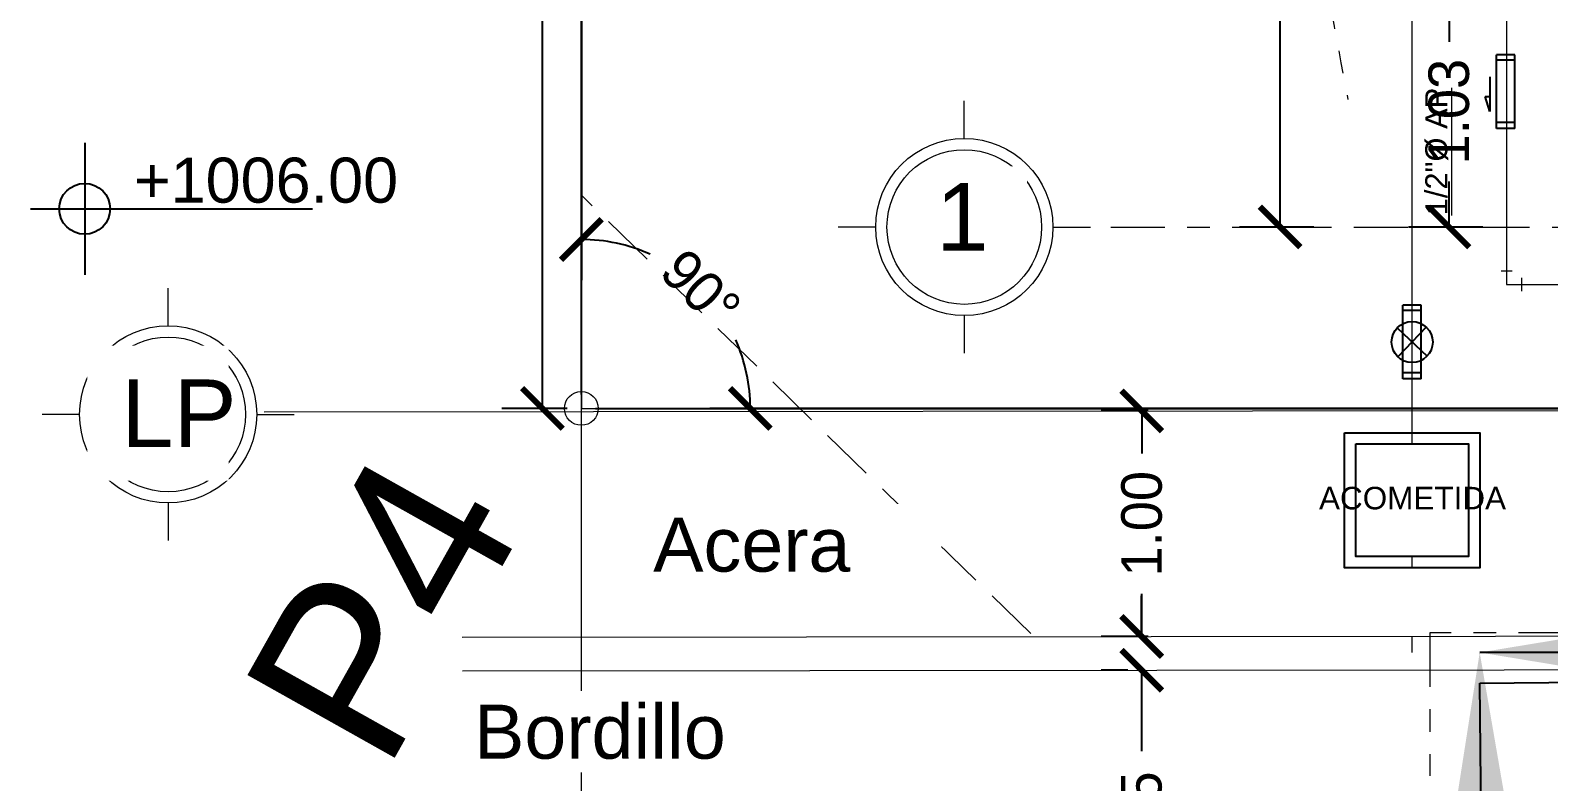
# Model space of a CAD drawing. Header units: millimetres. Extents: x -9559 to 23034, y -7226 to 22400.
# Drawn here: x 242.27 to 249.01, y 38.56 to 41.89 of the extents above; entities that cross this region are included whole.
import ezdxf
from ezdxf import colors
from ezdxf.entities.mleader import LeaderData, LeaderLine
from ezdxf.enums import TextEntityAlignment as Align
from ezdxf.math import Vec2, Vec3

# ---------------------------------------------------------------- set-up
doc = ezdxf.new("R2010")
doc.units = ezdxf.units.MM
doc.header["$LTSCALE"] = 0.02
for name, pattern in [('ACAD_ISO02W100', [15, 12, -3]), ('ACAD_ISO10W100', [18, 12, -3, 0, -3]), ('DASHED2', [0.375, 0.25, -0.125])]:
    doc.linetypes.add(name, pattern=pattern)
for name, color, linetype, lineweight in [('A-ANNO-DIMS', 251, 'Continuous', 9), ('A_DIM-1', 251, 'Continuous', 18), ('G-ANNO-TEXT', 250, 'Continuous', 9), ('I-FURN', 9, 'Continuous', 9), ('IH-AGUA FRIA', 140, 'Continuous', 5), ('IH-LLAVES O VALVULAS', 190, 'Continuous', 25), ('IH-textos', 250, 'Continuous', 18), ('S-GRID', 253, 'ACAD_ISO10W100', 5), ('S-GRID-IDEN', 253, 'Continuous', 9)]:
    doc.layers.add(name, color=color, linetype=linetype, lineweight=lineweight)
for name, color, linetype, lineweight, transparency in [('CUADROS', 251, 'Continuous', 20, 0.2), ('IH-PLANO BASE', 250, 'DASHED2', 5, 0.55), ('TT-CURVAS DN', 128, 'ACAD_ISO02W100', 9, 0.2)]:
    doc.layers.add(name, color=color, linetype=linetype, lineweight=lineweight, transparency=transparency)
doc.layers.add('PC-NIVELES', color=251, linetype='Continuous')
doc.styles.add('Arial_3', font='arial.ttf', dxfattribs={"height": 0.18})
doc.styles.add('Arial_4', font='arial.ttf', dxfattribs={"height": 0.105})
doc.styles.add('Arial_5', font='arial.ttf', dxfattribs={"height": 0.003})
doc.styles.add('CUADROS', font='arial.ttf')
doc.styles.get("Standard").update_dxf_attribs({"font": 'GOTHIC.TTF'})
doc.dimstyles.get("Standard").update_dxf_attribs({"dimtxt": 0.18, "dimasz": 0.18, "dimexe": 0.18, "dimexo": 0.0625, "dimgap": 0.09, "dimtad": 0, "dimzin": 3, "dimdsep": 46, "dimtxsty": 'Standard', "dimblk": 'ARCHTICK', "dimcen": 0.09, "dimadec": 0, "dimazin": 0, "dimtfac": 1, "dimtofl": 0, "dimtmove": 0, "dimatfit": 3, "dimldrblk": 'ARCHTICK', "dimfxl": 1, "dimtolj": 1, "dimtzin": 0, "dimarcsym": 0})
pattern_1 = [(0, (4.440892098500626e-16, 1.110223024625157e-16), (0, 6.985000000000003), [5.080000000000002, -1.905]), (90, (4.440892098500626e-16, 1.110223024625157e-16), (-6.985000000000003, 4.277078946022133e-16), [5.080000000000002, -1.905])]

# ---------------------------------------------------------------- blocks, each defined once
blk = doc.blocks.new('Rejilla - Extremo inicial de rejilla - Círculo-11506-Nivel 1')
h = blk.add_hatch()
h.set_pattern_fill('ANGLE', color=256)
h.set_pattern_definition(pattern_1)
h.paths.add_polyline_path([(4.440892098500626e-16, 0.003933347039519308), (4.440892098500626e-16, 0.004519967864130559, 0.414213562373095), (-0.004519967864129892, 1.110223024625157e-16), (-0.003933347039518864, 1.110223024625157e-16, -0.4142135623730951)])
h.paths.add_polyline_path([(4.440892098500626e-16, -0.003933347039519031), (4.440892098500626e-16, -0.004519967864130447, 0.4142135623730951), (0.004519967864130781, 1.110223024625157e-16), (0.003933347039519308, 1.110223024625157e-16, -0.4142135623730951)])
at = {"layer": 'A_DIM-1', "true_color": 0x000000, "transparency": 33554661}
h = blk.add_hatch(dxfattribs=at)
h.set_pattern_fill('ANGLE', color=18)
h.set_pattern_definition(pattern_1)
h.paths.add_polyline_path([(4.440892098500626e-16, 0.004519967864130559), (4.440892098500626e-16, 0.003933347039519308, -0.4142135623730951), (0.003933347039519308, 1.110223024625157e-16), (0.004519967864130781, 1.110223024625157e-16, 0.414213562373095)])
h.paths.add_polyline_path([(-0.003933347039518864, 1.110223024625157e-16), (-0.004519967864129892, 1.110223024625157e-16, 0.414213562373095), (4.440892098500626e-16, -0.004519967864130447), (4.440892098500626e-16, -0.003933347039519031, -0.4142135623730951)])
at = {"layer": 'S-GRID'}
h = blk.add_hatch(dxfattribs=at)
h.set_pattern_fill('ANGLE', color=256)
h.set_pattern_definition(pattern_1)
h.paths.add_polyline_path([(4.440892098500626e-16, 0.003933347039519308), (4.440892098500626e-16, 0.004519967864130559, 0.414213562373095), (-0.004519967864129892, 1.110223024625157e-16), (-0.003933347039518864, 1.110223024625157e-16, -0.4142135623730951)])
h.paths.add_polyline_path([(4.440892098500626e-16, -0.003933347039519031), (4.440892098500626e-16, -0.004519967864130447, 0.4142135623730951), (0.004519967864130781, 1.110223024625157e-16), (0.003933347039519308, 1.110223024625157e-16, -0.4142135623730951)])
at = {"layer": 'S-GRID', "linetype": 'Continuous'}
h = blk.add_hatch(dxfattribs=at)
h.set_pattern_fill('AR-B88', color=256, scale=0.1)
h.set_pattern_definition([(0, (4.440892098500626e-16, 1.110223024625157e-16), (0, 20.32000000000001), []), (90, (4.440892098500626e-16, 1.110223024625157e-16), (-10.16, 20.32000000000001), [20.32000000000001, -20.32000000000001])])
h.paths.add_polyline_path([(4.440892098500626e-16, 0.004519967864130559), (4.440892098500626e-16, 0.003933347039519308, -0.4142135623730951), (0.003933347039519308, 1.110223024625157e-16), (0.004519967864130781, 1.110223024625157e-16, 0.414213562373095)])
h.paths.add_polyline_path([(-0.003933347039518864, 1.110223024625157e-16), (-0.004519967864129892, 1.110223024625157e-16, 0.414213562373095), (4.440892098500626e-16, -0.004519967864130447), (4.440892098500626e-16, -0.003933347039519031, -0.4142135623730951)])
at = {"layer": 'S-GRID-IDEN', "linetype": 'Continuous'}
for p, q in [((4.440892098500626e-16, 0.003933347039519308), (4.440892098500626e-16, 0.005599919642168438)), ((-0.003933347039518864, 1.110223024625157e-16), (-0.005599919642168327, 1.110223024625157e-16)), ((0.003933347039519308, 1.110223024625157e-16), (0.005599919642168771, 1.110223024625157e-16)), ((4.440892098500626e-16, -0.003933347039519031), (4.440892098500626e-16, -0.005599919642168272))]:
    blk.add_line(p, q, dxfattribs=at)
for radius in [0.003933347039519153, 0.003434043439151541]:
    blk.add_circle((4.440892098500626e-16, 1.110223024625157e-16), radius, dxfattribs=at)
blk = doc.blocks.new('_ArchTick')
at = {"color": 0, "linetype": 'ByBlock', "const_width": 0.15}
blk.add_lwpolyline([(-0.5, -0.5), (0.5, 0.5)], dxfattribs=at)
blk = doc.blocks.new('*D464')
at = {"layer": 'A-ANNO-DIMS', "color": 0, "lineweight": -2, "transparency": 16777216}
for p, q in [((248.7201217107609, 42.04470432074415), (248.3904896764092, 42.04470432074415)), ((248.5704896764092, 42.04470432074415), (248.5704896764092, 41.84258501415006)), ((248.5704896764092, 41.01970432074428), (248.5704896764092, 41.22182362733837)), ((248.7201217107609, 41.01970432074428), (248.3904896764092, 41.01970432074428))]:
    blk.add_line(p, q, dxfattribs=at)
at = {"layer": 'A-ANNO-DIMS', "color": 0, "lineweight": -2, "transparency": 16777216, "xscale": 0.18, "yscale": 0.18, "zscale": 0.18}
for p, rotation in [((248.5704896764092, 42.04470432074415), 90), ((248.5704896764092, 41.01970432074428), 270)]:
    blk.add_blockref('_ArchTick', p, dxfattribs=dict(at, rotation=rotation))
at = {"layer": 'A-ANNO-DIMS', "color": 0, "transparency": 16777216, "insert": (248.5704896764092, 41.53220432074414), "char_height": 0.18, "width": 0.6074467504359189, "attachment_point": 5, "rotation": 90}
blk.add_mtext('\\A1;1.03', dxfattribs=at)
blk = doc.blocks.new('*D468')
at = {"layer": 'A-ANNO-DIMS', "color": 0, "lineweight": -2, "transparency": 16777216}
for p, q in [((247.9701217107609, 57.7697043207443), (247.6404896764092, 57.7697043207443)), ((247.8204896764092, 57.7697043207443), (247.8204896764092, 49.77385455867768)), ((247.8204896764092, 41.01970432074428), (247.8204896764092, 49.01555408281092)), ((247.9701217107609, 41.01970432074428), (247.6404896764092, 41.01970432074428))]:
    blk.add_line(p, q, dxfattribs=at)
at = {"layer": 'A-ANNO-DIMS', "color": 0, "lineweight": -2, "transparency": 16777216, "xscale": 0.18, "yscale": 0.18, "zscale": 0.18}
for p, rotation in [((247.8204896764092, 57.7697043207443), 90), ((247.8204896764092, 41.01970432074428), 270)]:
    blk.add_blockref('_ArchTick', p, dxfattribs=dict(at, rotation=rotation))
at = {"layer": 'A-ANNO-DIMS', "color": 0, "transparency": 16777216, "insert": (247.8204896764092, 49.39470432074421), "char_height": 0.18, "width": 0.6074467504359189, "attachment_point": 5, "rotation": 90}
blk.add_mtext('\\A1;16.75', dxfattribs=at)
blk = doc.blocks.new('*D582')
at = {"layer": 'I-FURN', "color": 0, "lineweight": -2, "ltscale": 0.2, "transparency": 16777216}
for p, q in [((244.6555833414975, 57.83401689142546), (244.3653325057797, 57.83401689142546)), ((244.5453325057798, 57.83401689142546), (244.5453325057798, 49.40408487239075)), ((244.5453325057798, 40.21401689142537), (244.5453325057798, 48.64394891046009)), ((244.6555833414981, 40.21401689142537), (244.3653325057797, 40.21401689142537))]:
    blk.add_line(p, q, dxfattribs=at)
at = {"layer": 'I-FURN', "color": 0, "lineweight": -2, "ltscale": 0.2, "transparency": 16777216, "xscale": 0.18, "yscale": 0.18, "zscale": 0.18}
for p, rotation in [((244.5453325057798, 57.83401689142546), 90), ((244.5453325057798, 40.21401689142537), 270)]:
    blk.add_blockref('_ArchTick', p, dxfattribs=dict(at, rotation=rotation))
at = {"layer": 'I-FURN', "color": 0, "ltscale": 0.2, "transparency": 16777216, "insert": (244.5453325057797, 49.02401689142533), "char_height": 0.18, "attachment_point": 5, "rotation": 90}
blk.add_mtext('\\A1;17.62', dxfattribs=at)
blk = doc.blocks.new('*D583')
at = {"layer": 'I-FURN', "color": 0, "lineweight": -2, "ltscale": 0.2, "transparency": 16777216}
for p, q in [((261.7202413190097, 57.83354033897702), (260.1503399272639, 40.78161644149934)), ((244.780583341498, 40.21401689142537), (259.5280833414984, 40.2140168914254))]:
    blk.add_line(p, q, dxfattribs=at)
for start, end in [(84.73983874230555, 111.3548677973432), (153.3849709449626, 180.0000000000001)]:
    blk.add_arc((260.0980833414984, 40.21401689142539), 0.7499999999999969, start, end, dxfattribs=at)
at = {"layer": 'I-FURN', "color": 0, "lineweight": -2, "ltscale": 0.2, "transparency": 16777216, "xscale": 0.18, "yscale": 0.18, "zscale": 0.18}
for p, rotation in [((260.1668420069793, 40.96085840468059), 354.7398387423056), ((259.3480833414984, 40.2140168914254), 270.0000000000001)]:
    blk.add_blockref('_ArchTick', p, dxfattribs=dict(at, rotation=rotation))
at = {"layer": 'I-FURN', "color": 0, "ltscale": 0.2, "transparency": 16777216, "insert": (259.5926473906158, 40.76812383016134), "char_height": 0.18, "attachment_point": 5, "rotation": 42.36991937115292}
blk.add_mtext('\\A1;95°', dxfattribs=at)
blk = doc.blocks.new('*D584')
at = {"layer": 'I-FURN', "color": 0, "lineweight": -2, "ltscale": 0.2, "transparency": 16777216}
for p, q in [((244.7805829294351, 57.83424384433113), (261.1559749658086, 57.89370732124829)), ((260.275243543552, 40.27630610883284), (261.6791976139882, 57.32769946899299))]:
    blk.add_line(p, q, dxfattribs=at)
for start, end in [(180.208055555556, 201.5802144633137), (243.9209177681439, 265.2930766759017)]:
    blk.add_arc((261.7259712077998, 57.89577713174829), 0.7499999999996272, start, end, dxfattribs=at)
at = {"layer": 'I-FURN', "color": 0, "lineweight": -2, "ltscale": 0.2, "transparency": 16777216, "xscale": 0.18, "yscale": 0.18, "zscale": 0.18}
for p, rotation in [((260.9759761525481, 57.89305369687986), 90.20805555555597), ((261.6644270054162, 57.1483065228596), 355.2930766759017)]:
    blk.add_blockref('_ArchTick', p, dxfattribs=dict(at, rotation=rotation))
at = {"layer": 'I-FURN', "color": 0, "ltscale": 0.2, "transparency": 16777216, "insert": (261.1752343559607, 57.38667113097254), "char_height": 0.18, "attachment_point": 5, "rotation": 312.7505661157288}
blk.add_mtext('\\A1;85°', dxfattribs=at)
blk = doc.blocks.new('*D585')
at = {"layer": 'I-FURN', "color": 0, "lineweight": -2, "ltscale": 0.2, "transparency": 16777216}
for p, q in [((261.6634716198622, 57.89555017884258), (245.2880795834892, 57.83608670192547)), ((244.718083341498, 40.27651689142536), (244.7180833414975, 57.26401689142529))]:
    blk.add_line(p, q, dxfattribs=at)
for start, end in [(336.1190793515831, 0.2080555555559194), (270.0000000000019, 294.0889762039747)]:
    blk.add_arc((244.7180833414975, 57.83401689142545), 0.7500000000001649, start, end, dxfattribs=at)
at = {"layer": 'I-FURN', "color": 0, "lineweight": -2, "ltscale": 0.2, "transparency": 16777216, "xscale": 0.18, "yscale": 0.18, "zscale": 0.18}
for p, rotation in [((245.4680783967497, 57.83674032629385), 90.20805555555592), ((244.7180833414975, 57.08401689142529), 180.0000000000019)]:
    blk.add_blockref('_ArchTick', p, dxfattribs=dict(at, rotation=rotation))
at = {"layer": 'I-FURN', "color": 0, "ltscale": 0.2, "transparency": 16777216, "insert": (245.2493754344894, 57.3046505608712), "char_height": 0.18, "attachment_point": 5, "rotation": 45.10402777777891}
blk.add_mtext('\\A1;90°', dxfattribs=at)
blk = doc.blocks.new('*D586')
at = {"layer": 'I-FURN', "color": 0, "lineweight": -2, "ltscale": 0.2, "transparency": 16777216}
for p, q in [((244.7180833414975, 57.77151689142542), (244.718083341498, 40.78401689142576)), ((260.0355833414985, 40.21401689142542), (245.2880833414984, 40.21401689142537))]:
    blk.add_line(p, q, dxfattribs=at)
for start, end in [(66.01505157379825, 90.00000000000173), (1.97194390250738e-13, 23.98494842620379)]:
    blk.add_arc((244.718083341498, 40.21401689142537), 0.7500000000004018, start, end, dxfattribs=at)
at = {"layer": 'I-FURN', "color": 0, "lineweight": -2, "ltscale": 0.2, "transparency": 16777216, "xscale": 0.18, "yscale": 0.18, "zscale": 0.18}
for p, rotation in [((244.718083341498, 40.96401689142577), 180.0000000000017), ((245.4680833414984, 40.21401689142537), 270.0000000000002)]:
    blk.add_blockref('_ArchTick', p, dxfattribs=dict(at, rotation=rotation))
at = {"layer": 'I-FURN', "color": 0, "ltscale": 0.2, "transparency": 16777216, "insert": (245.2484134273882, 40.74434697731559), "char_height": 0.18, "attachment_point": 5, "rotation": 315.000000000001}
blk.add_mtext('\\A1;90°', dxfattribs=at)
blk = doc.blocks.new('Nivel')
at = {"layer": 'IH-textos'}
h = blk.add_hatch(dxfattribs=at)
h.set_pattern_fill('ANGLE', color=256)
h.set_pattern_definition([(0, (-30.43431826607778, -5.986002007349429), (0, 6.985), [5.08, -1.905]), (90, (-30.43431826607778, -5.986002007349429), (-6.985, 4.277078946022131e-16), [5.08, -1.905])])
h.paths.add_polyline_path([(6.938893903907228e-18, -6.938893903907228e-18), (6.938893903907228e-18, 0.1129729174031483, 0.4142135623730951), (-0.1129729174031483, 0)])
h.paths.add_polyline_path([(0.1129729174031484, 0), (6.938893903907228e-18, 0), (6.938893903907228e-18, -0.1129729174031484, 0.4142135623730951)])
at = {"layer": 'PC-NIVELES'}
for p, q in [((0, 0.2925977220420464), (0, -0.2922451946660658)), ((-0.2412515872142649, 0), (1.010864088573271, 0))]:
    blk.add_line(p, q, dxfattribs=at)
blk.add_circle((0, 0), 0.1129729174031483, dxfattribs=at)
at = {"layer": 'CUADROS', "style": 'CUADROS'}
blk.add_attdef('ACERA+997.00', (0.2184714741238167, 0.02742714059877471), '', height=0.2, dxfattribs=at)
blk = doc.blocks.new('*D603')
at = {"layer": 'A-ANNO-DIMS', "color": 0, "lineweight": -2, "ltscale": 0.2, "transparency": 16777216}
for p, q in [((247.2353237116164, 40.20282954124512), (247.0264553839885, 40.20282954124512)), ((247.2064553839886, 40.20282954124512), (247.2064553839886, 40.01333669727394)), ((247.2064553839886, 39.20149171190235), (247.2064553839886, 39.39098455587353)), ((247.2353237116164, 39.20149171190235), (247.0264553839885, 39.20149171190235))]:
    blk.add_line(p, q, dxfattribs=at)
at = {"layer": 'A-ANNO-DIMS', "color": 0, "lineweight": -2, "ltscale": 0.2, "transparency": 16777216, "xscale": 0.18, "yscale": 0.18, "zscale": 0.18}
for p, rotation in [((247.2064553839886, 40.20282954124512), 90), ((247.2064553839886, 39.20149171190235), 270)]:
    blk.add_blockref('_ArchTick', p, dxfattribs=dict(at, rotation=rotation))
at = {"layer": 'A-ANNO-DIMS', "color": 0, "ltscale": 0.2, "transparency": 16777216, "insert": (247.2064553839885, 39.70216062657366), "char_height": 0.18, "attachment_point": 5, "rotation": 90}
blk.add_mtext('\\A1;1.00', dxfattribs=at)
blk = doc.blocks.new('*D604')
at = {"layer": 'A-ANNO-DIMS', "color": 0, "lineweight": -2, "ltscale": 0.2, "transparency": 16777216}
for p, q in [((247.2057865645695, 39.20140239790639), (247.2057865645695, 39.38140239790639)), ((247.1440446979845, 39.20140239790639), (247.0257865645695, 39.20140239790639)), ((247.1440446979845, 39.05140232610079), (247.0257865645695, 39.05140232610079)), ((247.2057865645695, 39.05140232610079), (247.2057865645695, 38.69140232610079))]:
    blk.add_line(p, q, dxfattribs=at)
at = {"layer": 'A-ANNO-DIMS', "color": 0, "lineweight": -2, "ltscale": 0.2, "transparency": 16777216, "xscale": 0.18, "yscale": 0.18, "zscale": 0.18}
for p, rotation in [((247.2057865645695, 39.20140239790639), 270), ((247.2057865645695, 39.05140232610079), 90)]:
    blk.add_blockref('_ArchTick', p, dxfattribs=dict(at, rotation=rotation))
at = {"layer": 'A-ANNO-DIMS', "color": 0, "ltscale": 0.2, "transparency": 16777216, "insert": (247.2057865645694, 38.36786731590357), "char_height": 0.18, "attachment_point": 5, "rotation": 90}
blk.add_mtext('\\A1;0.15', dxfattribs=at)

msp = doc.modelspace()

# ---------------------------------------------------------------- linework, layer by layer
at = {"layer": 'I-FURN'}
for p, q in [((244.7180833414969, 36.98413539101108), (244.7180833415015, 59.53082109796686)), ((243.3104941008789, 40.19930094164862), (263.3853022045098, 40.21706620479202))]:
    msp.add_line(p, q, dxfattribs=at)
at = {"layer": 'I-FURN', "ltscale": 0.2}
msp.add_circle((244.718083341498, 40.21401689142536), 0.075, dxfattribs=at)
at = {"layer": 'IH-AGUA FRIA'}
for p, q in [((248.8259729442065, 46.7985571344725), (248.8259729442065, 40.76451106113177)), ((248.4067579974252, 40.05627925436175), (248.4067579974252, 46.5615219705553)), ((248.8502677385102, 40.82378750296454), (248.8025633123812, 40.82378750296454)), ((248.892030245118, 40.7942096996241), (248.892030245118, 40.73481242263949)), ((248.8259729442065, 40.76451106113177), (259.6657415472728, 40.76451106113177)), ((248.4067579974252, 39.50627925436174), (248.4067579974252, 39.55627925436175)), ((248.4067579974252, 39.13028234409603), (248.4067579974252, 39.20257677349947))]:
    msp.add_line(p, q, dxfattribs=at)
at = {"layer": 'IH-LLAVES O VALVULAS'}
for p, q in [((248.8629218328, 41.78405087214708), (248.7815244224252, 41.78405087214708)), ((248.7815244224252, 41.45643257591439), (248.7815244224252, 41.78405087214662)), ((248.8629218328, 41.76054570230065), (248.7815244224252, 41.76054570230019)), ((248.8629218328, 41.45643257591439), (248.8629218328, 41.78405087214662)), ((248.7522937465041, 41.6859539967337), (248.7522937465041, 41.53270779811476)), ((248.7522937465041, 41.53270779811476), (248.7305627037707, 41.59905921120355)), ((248.7305627037707, 41.59905921120355), (248.7522937465041, 41.59905921120355)), ((248.8629218328, 41.48368617748667), (248.7815244224252, 41.48368617748758)), ((248.8629218327991, 41.45643257591439), (248.7815244224252, 41.45643257591439)), ((248.4474567026126, 40.67236625612242), (248.3660592922378, 40.67236625612242)), ((248.3660592922378, 40.34474795988973), (248.3660592922378, 40.67236625612242)), ((248.4474567026126, 40.64886108627599), (248.3660592922378, 40.64886108627599)), ((248.4474567026126, 40.34474795988973), (248.4474567026126, 40.67236625612242)), ((248.340689218713, 40.57149206743662), (248.4728267761374, 40.44562214857507)), ((248.4696929568562, 40.57462588671825), (248.3438230379942, 40.44248832929389)), ((248.4474567026126, 40.37200156146247), (248.3660592922378, 40.37200156146338)), ((248.4474567026117, 40.34474795988973), (248.3660592922378, 40.34474795988973))]:
    msp.add_line(p, q, dxfattribs=at)
for points in [[(248.1067579974252, 40.10627925436177), (248.7067579974252, 40.10627925436177), (248.7067579974252, 39.50627925436174), (248.1067579974252, 39.50627925436174)], [(248.1567579974252, 40.05627925436175), (248.6567579974252, 40.05627925436175), (248.6567579974252, 39.55627925436175), (248.1567579974252, 39.55627925436175)]]:
    msp.add_lwpolyline(points, close=True, dxfattribs=at)
msp.add_circle((248.4067579974252, 40.50855710800607), 0.0912463294553163, dxfattribs=at)
at = {"layer": 'IH-PLANO BASE'}
msp.add_spline([(246.416520431434, 50.21708883893092, 1.054092618197858), (246.9757988903079, 47.85882822317211), (247.5374883111339, 45.8643926903548), (247.704799598649, 44.27600968958626), (248.121535244058, 41.58653577122158, 1.175611491226589)], degree=3, dxfattribs=at)
at = {"layer": 'S-GRID'}
for p, q in [((247.0683403709712, 41.01970432074427), (261.5536784554478, 41.01970432074427)), ((248.4846438322114, 39.21829952903749), (248.4846438322114, 38.5832995290375)), ((249.1196438322112, 39.21829952903749), (248.4846438322114, 39.21829952903749))]:
    msp.add_line(p, q, dxfattribs=at)

# ---------------------------------------------------------------- block references
at = {"layer": 'I-FURN', "xscale": 99.99999999999993, "yscale": 99.99999999999993, "zscale": 99.99999999999993}
msp.add_blockref('Rejilla - Extremo inicial de rejilla - Círculo-11506-Nivel 1', (242.8835027388906, 40.18747531676595), dxfattribs=at)
at = {"layer": 'IH-textos'}
msp.add_blockref('Nivel', (242.5130525696893, 41.10025421749026), dxfattribs=at).add_auto_attribs({'ACERA+997.00': '+1006.00'})
at = {"layer": 'S-GRID-IDEN', "color": 251, "true_color": 0x636466, "xscale": 99.99999999999993, "yscale": 99.99999999999993, "zscale": 99.99999999999993, "rotation": 269.9999999999994}
msp.add_blockref('Rejilla - Extremo inicial de rejilla - Círculo-11506-Nivel 1', (246.4183403709712, 41.01970432074427), dxfattribs=at)

# ---------------------------------------------------------------- texts
at = {"layer": 'G-ANNO-TEXT', "style": 'Arial_4'}
msp.add_text('%%U1/2"Ø AP', height=0.09807253545718031, rotation=90, dxfattribs=at).set_placement((248.5631405880362, 41.0714372278785))
at = {"layer": 'G-ANNO-TEXT', "style": 'CUADROS'}
msp.add_text('ACOMETIDA', height=0.1, dxfattribs=at).set_placement((248.4085479226229, 39.81590592502391), align=Align.MIDDLE_CENTER)
at = {"layer": 'I-FURN', "ltscale": 0.2, "style": 'CUADROS'}
msp.add_text('P4', height=0.75, rotation=60.67888888889008, dxfattribs=at).set_placement((243.8341998650168, 39.33013341494018), align=Align.MIDDLE_CENTER)

# ---------------------------------------------------------------- dimensions: what is measured, and where the dimension line sits
at = {"layer": 'A-ANNO-DIMS'}
for base, p1, p2, picture, middle in [((247.8204896764092, 41.01970432074428), (248.0326217107608, 57.76970432074427), (248.0326217107608, 41.01970432074427), '*D468', (247.8204896764092, 49.39470432074421)), ((248.5704896764092, 41.01970432074428), (248.7826217107608, 42.04470432074413), (248.7826217107608, 41.01970432074427), '*D464', (248.5704896764092, 41.53220432074414))]:
    dim = msp.add_linear_dim(base=base, p1=p1, p2=p2, angle=90, dimstyle='Standard', dxfattribs=at)
    dim.commit()
    dim.dimension.update_dxf_attribs({"geometry": picture, "text_midpoint": middle})
at = {"layer": 'A-ANNO-DIMS', "ltscale": 0.2}
dim = msp.add_linear_dim(base=(247.2064553839886, 39.20149171190235), p1=(247.2978237116163, 40.20282954124511), p2=(247.2978237116163, 39.20149171190234), angle=90, dimstyle='Standard', dxfattribs=at)
dim.commit()
dim.dimension.update_dxf_attribs({"geometry": '*D603', "text_midpoint": (247.2064553839885, 39.70216062657366)})
dim = msp.add_linear_dim(base=(247.2057865645695, 39.05140232610079), p1=(247.2065446979844, 39.20140239790638), p2=(247.2065446979844, 39.05140232610078), angle=90, dimstyle='Standard', dxfattribs=at)
dim.commit()
dim.dimension.update_dxf_attribs({"geometry": '*D604', "text_midpoint": (247.2057865645694, 38.36786731590357), "dimtype": 160})
at = {"layer": 'I-FURN', "ltscale": 0.2}
dim = msp.add_aligned_dim(p1=(244.7180833414974, 57.83401689142543), p2=(244.718083341498, 40.21401689142536), distance=-0.17275083571817618, dimstyle='Standard', dxfattribs=at)
dim.commit()
dim.dimension.update_dxf_attribs({"geometry": '*D582', "text_midpoint": (244.5453325057797, 49.02401689142533)})

# ---------------------------------------------------------------- leaders
at = {"layer": 'IH-PLANO BASE'}
ml = msp.add_multileader_mtext('Standard', dxfattribs=at)
ml.set_content('NT:-1.20', color=256)
ml.set_leader_properties()
ml.build(insert=Vec2(0, 0))
ml.multileader.update_dxf_attribs({"dogleg_length": 1.909707975829022})
ctx = ml.context
ctx.base_point, ctx.char_height, ctx.landing_gap_size, ctx.plane_origin, ctx.plane_x_axis, ctx.plane_y_axis = Vec3(249.3514329663248, 39.13541103958918), 0.1, 0.2, Vec3(249.156743757946, 39.13386219449103), Vec3(0.9999683567120684, 0.00795522309966797), Vec3(-0.00795522309966797, 0.9999683567120684)
notes = []
notes.append((ctx, [(1, (1, 1, 0), (248.7067579974257, 39.13028234409603), (0.9999683567120685, 0.007955223099667971), 0.6446953691802549, [(0, [(248.7067579974252, 39.13028234409603)], 0, [])])]))
ctx.mtext.insert, ctx.mtext.text_direction, ctx.mtext.rotation, ctx.mtext.line_spacing_factor, ctx.mtext.flow_direction = Vec3(249.5510220934093, 39.18785313536409), Vec3(0.9999683567120684, 0.00795522309966797), 0.00795530701053509, 0.3, 5
ml = msp.add_multileader_mtext('Standard', dxfattribs=at)
ml.set_content('NC:-0.40', color=256)
ml.set_leader_properties()
ml.build(insert=Vec2(0, 0))
ml.multileader.update_dxf_attribs({"dogleg_length": 1.909707975829022})
ctx = ml.context
ctx.base_point, ctx.char_height, ctx.landing_gap_size, ctx.plane_origin, ctx.plane_x_axis, ctx.plane_y_axis = Vec3(249.3476888921207, 38.99970737558325), 0.1, 0.2, Vec3(249.4571869674698, 38.9029151110567), Vec3(0.9999683567120684, 0.00795522309966797), Vec3(-0.00795522309966797, 0.9999683567120684)
notes.append((ctx, [(1, (1, 1, 0), (248.7078372792418, 38.99461705217755), (0.9999683567120684, 0.007955223099667966), 0.6398718605284115, [(0, [(248.7067579974252, 39.13028234409603)], 0, [])])]))
ctx.mtext.insert, ctx.mtext.text_direction, ctx.mtext.rotation, ctx.mtext.line_spacing_factor, ctx.mtext.flow_direction = Vec3(249.5472780192053, 39.05214947135801), Vec3(0.9999683567120684, 0.00795522309966797), 0.00795530701053509, 0.3, 5
for ctx, leaders in notes:
    for number, flags, end, landing, length, lines in leaders:
        leader = LeaderData()
        leader.index, (leader.has_last_leader_line, leader.has_dogleg_vector, leader.attachment_direction) = number, flags
        leader.last_leader_point, leader.dogleg_vector, leader.dogleg_length = Vec3(end), Vec3(landing), length
        for number, points, colour, breaks in lines:
            line = LeaderLine()
            line.index, line.vertices, line.color, line.breaks = number, Vec3.list(points), colors.encode_raw_color(colour), breaks
            leader.lines.append(line)
        ctx.leaders.append(leader)

# ---------------------------------------------------------------- next in the draw order: texts
at = {"layer": 'I-FURN', "insert": (242.674677122384, 40.34259748629673), "char_height": 0.3, "width": 0.3280391682529283, "attachment_point": 1, "style": 'Arial_5', "bg_fill": 2}
msp.add_mtext('LP', dxfattribs=at)
at = {"layer": 'IH-PLANO BASE', "insert": (244.2414200074171, 38.89865355957847), "char_height": 0.24, "width": 1.218565, "attachment_point": 1, "style": 'Arial_3', "bg_fill": 3, "box_fill_scale": 1.25, "bg_fill_color": 256, "bg_fill_true_color": 13158600, "bg_fill_transparency": 0}
msp.add_mtext('Bordillo', dxfattribs=at)
at = {"layer": 'S-GRID-IDEN', "insert": (246.2930202777769, 41.21462209341001), "char_height": 0.3, "width": 0.3280391682529283, "attachment_point": 1, "style": 'Arial_5', "bg_fill": 3, "box_fill_scale": 1.25, "bg_fill_color": 256, "bg_fill_true_color": 13158600, "bg_fill_transparency": 0}
msp.add_mtext('1', dxfattribs=at)

# ---------------------------------------------------------------- next in the draw order: linework, layer by layer
at = {"layer": 'I-FURN'}
for points in [[(244.1896359583177, 39.19845043595753), (261.0103286625826, 39.21490901959427), (262.8654821966167, 59.36517899623841)], [(244.1897827291081, 39.0484505077631), (261.1471654607457, 39.0650428388196), (263.0148504992678, 59.35142726314218)], [(260.0980833414981, 40.2140168914255), (261.7259712078002, 57.8957771317483), (244.7180833414979, 57.83401689142526), (244.7180833414982, 40.21401689142527), (260.0980833414981, 40.2140168914255)]]:
    msp.add_lwpolyline(points, dxfattribs=at)
at = {"layer": 'TT-CURVAS DN', "lineweight": 15, "flags": 128}
msp.add_lwpolyline([(246.7131654723973, 39.2140168914253), (244.7180833414981, 41.16129692576776), (244.718083341498, 46.11948473225725), (243.718083341498, 49.33171824832598)], dxfattribs=at)

# ---------------------------------------------------------------- next in the draw order: dimensions: what is measured, and where the dimension line sits
at = {"layer": 'I-FURN', "ltscale": 0.2}
for base, center, p1, p2, picture, middle in [((261.0672943898265, 57.53710618301658), (261.7259712077998, 57.89577713174828), (260.27011486002, 40.21401689142541), (244.7180833414974, 57.83401689142543), '*D584', (261.1752343559608, 57.38667113097257)), ((245.0938692562521, 57.18495222109415), (244.7180833414974, 57.83401689142543), (261.7259712077998, 57.89577713174828), (244.718083341498, 40.21401689142536), '*D585', (245.2493754344894, 57.30465056087122)), ((259.7635143411472, 40.88525722394722), (260.0980833414985, 40.21401689142541), (244.718083341498, 40.21401689142536), (261.7259712077998, 57.89577713174828), '*D583', (259.5926473906158, 40.76812383016139)), ((245.3676023943367, 40.5890168914256), (244.718083341498, 40.21401689142536), (244.7180833414974, 57.83401689142543), (260.0980833414985, 40.21401689142541), '*D586', (245.2484134273882, 40.74434697731557))]:
    dim = msp.add_angular_dim_3p(base=base, center=center, p1=p1, p2=p2, dimstyle='Standard', dxfattribs=at)
    dim.commit()
    dim.dimension.update_dxf_attribs({"geometry": picture, "text_midpoint": middle})

# ---------------------------------------------------------------- next in the draw order: texts
at = {"layer": 'IH-PLANO BASE', "insert": (245.03713113005, 39.72919078962043), "char_height": 0.24, "width": 1.218565, "attachment_point": 1, "style": 'Arial_3', "bg_fill": 3, "box_fill_scale": 1.25, "bg_fill_color": 256, "bg_fill_true_color": 13158600, "bg_fill_transparency": 0}
msp.add_mtext('Acera', dxfattribs=at)

doc.saveas('drawing.dxf')
